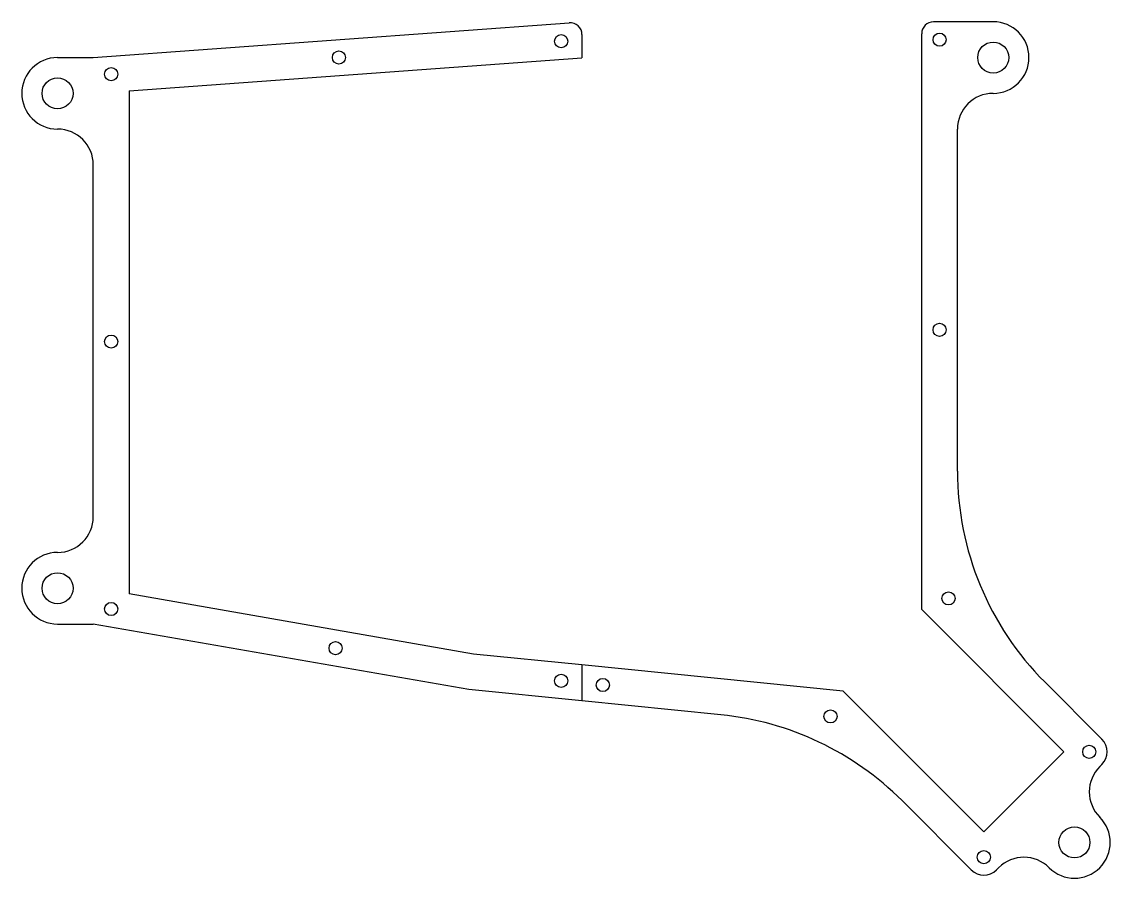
# Model space of a CAD drawing. Header units: millimetres. Extents: x 4 to 186, y -168 to -24.
import ezdxf

# ---------------------------------------------------------------- set-up
doc = ezdxf.new("R2010")
doc.units = ezdxf.units.MM
doc.header["$MEASUREMENT"] = 0
doc.layers.add('inner', color=3, linetype='Continuous')

msp = doc.modelspace()

# ---------------------------------------------------------------- linework, layer by layer
at = {"layer": 'inner'}
for p, q in [((15.5, -30.5), (95.35, -24.66)), ((166.5, -24.5), (156.5, -24.5)), ((97.5, -26.65), (97.5, -30.52)), ((154.5, -123.06), (154.5, -26.5)), ((9.5, -30.5), (15.5, -30.5)), ((21.5, -36.08), (97.5, -30.52)), ((21.5, -36.08), (21.5, -120.46)), ((160.5, -99.87), (160.5, -42.5)), ((15.5, -107.5), (15.5, -48.5)), ((79.32, -130.55), (21.5, -120.46)), ((178.36, -146.93), (154.5, -123.06)), ((9.5, -125.5), (15.5, -125.5)), ((78.5, -136.5), (15.5, -125.5)), ((97.5, -132.37), (79.32, -130.55)), ((141.31, -136.74), (97.5, -132.37)), ((97.5, -132.37), (97.5, -138.4)), ((97.5, -138.4), (78.5, -136.5)), ((141.31, -136.74), (164.93, -160.36)), ((184.73, -144.81), (175.14, -135.22)), ((120.82, -140.73), (97.5, -138.4)), ((164.93, -160.36), (178.36, -146.93)), ((184.37, -149.4), (184.73, -149.05)), ((151.2, -155.12), (162.81, -166.73)), ((167.05, -166.73), (167.4, -166.37))]:
    msp.add_line(p, q, dxfattribs=at)
for centre, radius in [((94, -27.76), 1.1), ((157.5, -27.5), 1.1), ((166.5, -30.5), 2.6), ((56.72, -30.49), 1.1), ((18.5, -33.29), 1.1), ((9.5, -36.5), 2.6), ((157.5, -76.16), 1.1), ((18.5, -78.13), 1.1), ((9.5, -119.5), 2.6), ((159, -121.2), 1.1), ((18.5, -122.98), 1.1), ((56.16, -129.55), 1.1), ((94, -135.03), 1.1), ((101, -135.73), 1.1), ((139.2, -141), 1.1), ((182.61, -146.93), 1.1), ((180.13, -162.13), 2.6), ((164.93, -164.61), 1.1)]:
    msp.add_circle(centre, radius, dxfattribs=at)
for centre, radius, start, end in [((95.5, -26.65), 2, 0, 94.185), ((156.5, -26.5), 2, 90, 180), ((166.5, -30.5), 6, 270, 90), ((9.5, -36.5), 6, 90, 270), ((166.5, -42.5), 6, 90, 180), ((9.5, -48.5), 6, 0, 90), ((210.5, -99.87), 50, 180, 224.9965), ((9.5, -107.5), 6, 270, 0), ((9.5, -119.5), 6, 90, 270), ((115.85, -190.48), 50, 45, 84.295), ((182.61, -146.93), 3, 315.0011, 44.9965), ((188.62, -153.65), 6, 134.9982, 225.0018), ((180.13, -162.13), 6, 224.9982, 44.9982), ((171.65, -170.62), 6, 45.0018, 134.9982), ((164.93, -164.61), 3, 225, 315)]:
    msp.add_arc(centre, radius, start, end, dxfattribs=at)

doc.saveas('drawing.dxf')
